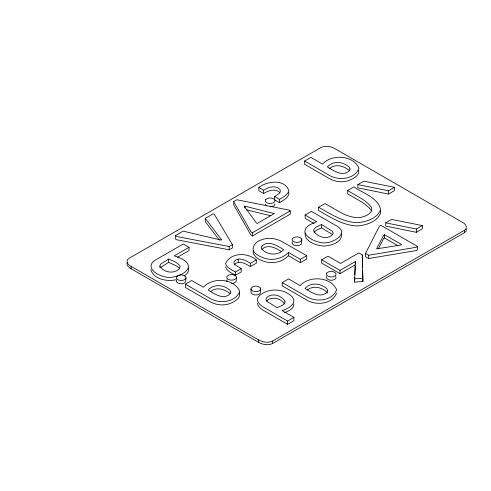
<?xml version="1.0" encoding="UTF-8"?>
<svg xmlns="http://www.w3.org/2000/svg" width="491" height="491" viewBox="0 0 491 491"><rect width="100%" height="100%" fill="white"/><g stroke="black" fill="none" stroke-linecap="round" stroke-linejoin="round"><path stroke-width="0.74" d="M321.666 259.825L327.988 256.179L340.601 263.458L358.86 252.914L362.26 254.878L362.904 281.527L354.563 282.098L355.3 261.574L339.999 270.412L321.666 259.825L321.666 263.102L339.999 273.69L355.3 264.852M354.563 282.098L354.76 277.599M354.883 274.598L355.238 266.355M253.16 250.545L253.356 253.755L256.007 257.21A26.704 15.417 0 0 0 265.011 261.691C273.211 264.09 282.442 261.906 288.469 255.743L288.469 252.466L300.394 259.346L306.709 255.701L306.709 258.978L300.394 262.624L288.469 255.743M305.12 232.918C304.395 241.891 316.658 245.629 323.974 246.065C330.682 245.715 342.509 242.548 341.441 234.047M293.962 304.089C293.722 308.943 288.536 311.104 284.67 312.607M336.611 293.096C332.284 304.524 315.259 305.881 305.954 299.553L282.245 285.866L282.245 282.583L288.561 278.937L300.185 285.652C309.287 275.316 331.278 276.74 336.611 289.819C332.284 301.247 315.259 302.603 305.954 296.276L282.245 282.583M176.57 279.968L176.294 281.061L176.723 282.129C179.062 284.399 183.389 284.369 185.672 282.024L185.979 277.642L185.586 276.58C183.229 274.303 178.865 274.334 176.57 276.691L176.294 277.783L176.723 278.851C179.062 281.122 183.389 281.085 185.672 278.747L185.979 277.642M227.038 279.612L226.768 280.705L227.198 281.766M250.999 288.978L251.275 287.886C253.571 285.529 257.941 285.498 260.291 287.775L260.684 288.837L260.377 293.219C258.094 295.557 253.773 295.594 251.435 293.323L250.999 292.255L250.999 288.978L251.435 290.04C253.773 292.317 258.094 292.28 260.377 289.942L260.684 288.837M292.378 241.891L292.102 242.984L292.532 244.045C294.87 246.322 299.191 246.286 301.48 243.947L301.787 239.565L301.388 238.503C299.037 236.22 294.674 236.257 292.378 238.608L292.102 239.706L292.532 240.768C294.87 243.045 299.191 243.008 301.48 240.67L301.787 239.565M326.632 276.439L326.355 277.532L326.785 278.6C329.123 280.87 333.444 280.84 335.727 278.495L336.04 277.397L335.641 276.335M236.447 277.286L236.14 278.391C233.857 280.729 229.536 280.766 227.198 278.489L226.768 277.427L227.038 276.329C229.334 273.978 233.704 273.941 236.054 276.224L236.447 277.286L236.14 281.668L233.428 283.246L231.568 283.436M275.009 203.949L274.702 205.054L273.573 206.011L270.13 206.821M159.845 266.085L160.52 264.244L168.652 259.064C172.758 260.893 178.135 262.237 180.154 266.644L179.467 268.608C174.121 274.395 163.663 272.609 159.845 266.085L159.845 267.399M127.286 262.354C125.997 265.122 128.888 267.595 131.097 268.755L258.585 342.362C262.734 344.627 268.129 345.701 272.517 343.51L464.388 232.734L466.125 231.077L466.352 228.959M365.5 253.405L379.494 226.069L380.844 225.289L417.583 246.494L417.583 249.772L416.227 250.557L368.692 258.53L365.5 256.683L365.5 253.405L368.692 255.252L416.227 247.28L417.583 246.494M378.248 248.888L383.674 238.497L384.545 237.994L397.655 245.568M234.661 264.281C239.393 259.856 245.893 263.876 250.404 266.607L256.308 263.194L256.308 259.917C247.599 252.386 230.831 252.178 225.559 263.557C226.627 268.037 231.887 269.651 235.312 272.039L241.216 268.632L241.216 271.91L235.312 275.322C231.887 272.928 226.627 271.32 225.559 266.84M314.037 232.255L316.407 230.248L321.574 227.824L332.143 234.379M266.466 301.155C271.584 295.791 280.858 298.325 284.663 303.954M261.899 249.422C267.503 243.714 275.752 247.851 281.208 251.552M160.52 267.521L168.652 262.341L176.349 265.883L179.092 267.926M288.469 252.466C282.442 258.628 273.211 260.813 265.011 258.407A26.704 15.417 0 0 1 256.007 253.933C249.367 249.238 255.418 241.302 261.457 239.835A14.675 8.476 0 0 1 270.265 238.307L273.481 238.565L279.845 240.418L306.709 255.701M329.179 168.867C334.905 163.485 343.761 165.639 349.15 170.383M210.559 291.599C216.261 286.634 224.731 289.046 229.935 293.544M307.415 290.009C313.117 285.044 321.587 287.45 326.785 291.949L327.393 293.152M184.15 275.936C186.832 274.322 189.477 271.253 188.249 267.939M464.388 230.31C468.408 228.364 465.536 223.411 462.399 222.27L334.905 148.663C330.774 146.373 325.355 145.281 320.979 147.509L129.108 258.291C124.91 260.15 127.869 265.257 131.097 266.331L258.585 339.938C262.734 342.196 268.129 343.277 272.517 341.085L464.388 230.31L464.388 232.734M233.691 201.592L236.883 199.751L288.917 210.08L290.273 210.866L290.273 214.144L252.417 235.999L251.061 235.22L233.691 204.87L233.691 201.592L251.061 231.936L252.417 232.722L290.273 210.866M175.293 235.68L183.149 231.144L221.195 240.111L221.631 239.86L205.299 218.36L213.155 213.818L214.555 214.628L232.384 244.684L232.384 247.961L229.187 249.809L176.742 239.792L175.293 238.957L175.293 235.68L176.742 236.515L229.187 246.531L232.384 244.684M279.98 192.748C275.592 187.998 268.319 190.508 263.649 193.515L258.825 190.729L258.825 187.452C267.141 181.013 284.731 178.638 288.929 190.778C287.701 195.148 282.951 197.087 279.453 199.389L274.629 196.603L274.629 199.886L279.453 202.666C282.951 200.365 287.701 198.425 288.929 194.055L288.677 192.454M304.61 161.017L310.926 157.372L322.55 164.086C331.652 153.751 353.643 155.174 358.976 168.253C354.649 179.681 337.624 181.038 328.319 174.71L304.61 161.017L304.61 164.295L328.319 177.988C334.831 181.983 343.154 183.1 350.243 179.964C353.931 178.135 359.774 175.336 358.725 170.34M258.825 187.452L263.649 190.238C268.319 187.231 275.592 184.714 279.98 189.471L280.41 191.361L279.244 193.466L274.629 196.603M244.764 206.128L244.352 206.367L256.388 223L257.192 223.466L274.242 213.622L244.764 206.128L244.764 208.098M189.01 247.311L174.262 255.829C179.657 257.904 189.864 260.672 188.237 268.325C185.095 273.671 178.607 276.065 172.777 277.102C162.447 279.631 139.72 267.411 157.814 258.689L183.266 243.996L189.01 247.311L189.01 250.588L177.466 257.253M185.389 284.179L191.711 280.527L203.335 287.241C212.431 276.912 234.428 278.329 239.755 291.415C235.428 302.837 218.409 304.193 209.098 297.865L185.389 284.179L185.389 287.456L209.098 301.143C215.61 305.144 223.933 306.261 231.022 303.119C234.894 301.278 241.02 298.135 239.381 292.9M305.126 215.046L311.447 211.4L335.15 225.087C352.354 233.335 330.707 245.212 320.881 242.572C314.897 241.462 308.587 238.669 305.218 233.391C303.107 226.547 312.073 223.644 316.75 221.76L305.126 215.046L305.126 218.323L314.166 223.546M380.316 210.731L380.58 212.947C377.327 221.766 366.501 225.05 357.933 225.921C343.43 225.823 330.848 217.329 318.61 210.541L318.61 207.263L324.932 203.618C336.36 209.258 347.873 219.397 361.444 217.255C365.863 216.101 372.773 213.413 371.693 207.718C365.881 199.561 355.828 195.829 347.653 190.496L347.653 193.773C355.828 199.107 365.881 202.838 371.693 211.001M347.653 190.496L353.968 186.85C362.536 193.123 378.592 197.891 380.58 209.663C377.327 218.489 366.501 221.766 357.933 222.644C343.43 222.546 330.848 214.051 318.61 207.263M357.871 184.598L363.776 181.185L394.469 187.316L394.469 190.594L388.473 194.055L357.871 187.875L357.871 184.598L388.473 190.778L394.469 187.316M241.216 268.632L234.98 264.692L233.851 263.016L234.115 261.47C238.773 256.425 245.758 260.383 250.404 263.329L256.308 259.917M385.742 222.834L391.646 219.428L422.334 225.553L422.334 228.831L416.337 232.292L385.742 226.112L385.742 222.834L416.337 229.015L422.334 225.553M384.545 234.716L383.674 235.22L376.548 248.857L400.717 245.064L401.589 244.561L384.545 234.716L384.545 237.994M293.937 317.401L282.018 310.521C287.376 309.275 297.822 303.702 292.311 296.975A26.704 15.417 0 0 0 284.559 291.777C276.574 288.69 267.006 289.684 260.138 294.925A14.675 8.476 0 0 0 257.493 300.007C257.892 303.53 261.163 305.635 263.913 307.36L287.622 321.046L293.937 317.401L293.937 320.678L287.622 324.33L263.913 310.637C261.163 308.919 257.892 306.807 257.493 303.285M321.574 224.547L316.407 226.971L314.037 228.978L313.731 231.065C317.462 237 326.969 240.185 332.462 234.729L333.211 233.078L332.143 231.101L321.574 224.547L321.574 227.824M176.073 279.735C167.222 281.883 153.757 279.33 150.792 269.657M354.563 278.82L362.904 278.25M246.237 209.767L270.492 215.715M266.773 206.011L265.324 204.09M219.36 240.148L205.299 221.637L205.299 218.36M362.511 267.202L362.26 254.878M362.591 270.216L362.904 281.527M416.337 229.015L416.337 232.292M388.473 190.778L388.473 194.055M368.692 255.252L368.692 258.53M355.3 261.574L355.3 263.544M339.999 270.412L339.999 273.69M300.394 259.346L300.394 262.624M287.622 321.046L287.622 324.33M279.453 199.389L279.453 202.666M272.517 341.085L272.517 343.51M263.649 190.238L263.649 193.515M258.585 339.938L258.585 342.362M252.417 232.722L252.417 235.999M250.404 263.329L250.404 266.607M238.221 259.101L238.221 262.378M235.312 272.039L235.312 275.322M229.187 246.531L229.187 249.809M168.652 259.064L168.652 262.341M131.097 266.331L131.097 268.755M285.038 301.216L284.731 303.303L282.362 305.304L277.194 307.734L267.227 301.56L265.993 299.596L266.466 297.877C271.769 292.348 281.398 295.208 285.038 301.216M265.6 199.714L265.324 200.807L265.754 201.875C268.092 204.146 272.419 204.115 274.702 201.77L275.009 200.672L274.616 199.61C272.266 197.327 267.896 197.364 265.6 199.714M326.632 273.162L326.355 274.254L326.785 275.322C329.123 277.593 333.444 277.562 335.727 275.218L336.04 274.119L335.641 273.051C333.291 270.774 328.927 270.811 326.632 273.162M230.844 292.059L230.248 293.71C223.583 300.369 214.383 293.876 208.159 290.028C214.058 283.651 223.914 284.7 229.935 290.261L230.844 292.059M350.065 168.904L349.469 170.549C342.804 177.208 333.604 170.721 327.374 166.866C333.279 160.489 343.135 161.545 349.15 167.106L350.065 168.904M327.7 290.469L327.104 292.114C320.439 298.774 311.239 292.286 305.009 288.432C310.913 282.055 320.77 283.111 326.785 288.671L327.7 290.469M261.899 246.144L261.261 247.814L262.169 249.612C268.111 255.142 277.857 255.909 283.645 249.68C277.544 245.868 268.436 239.663 261.899 246.144"/></g></svg>
